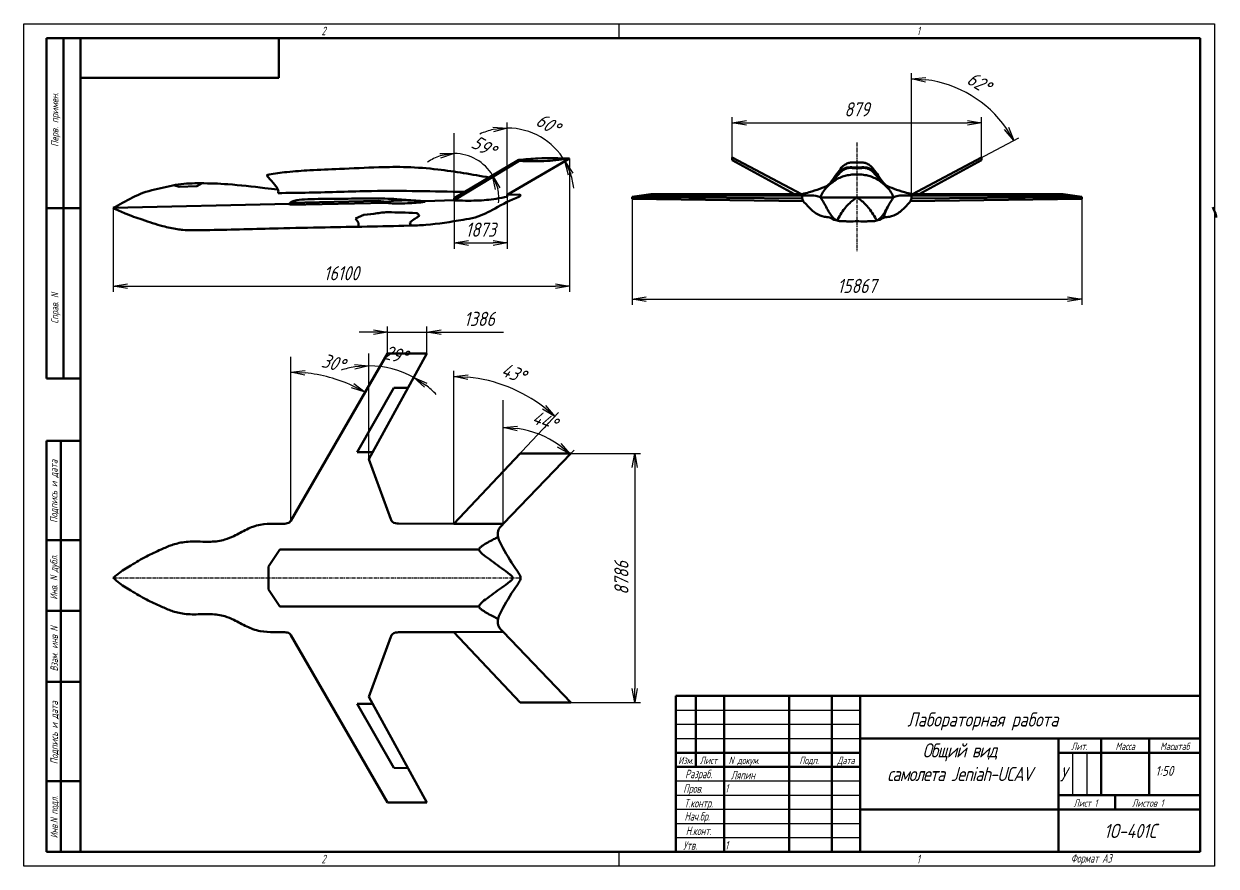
# Model space of a CAD drawing. Header units: millimetres. Extents: x 0 to 1932156, y -475559 to 1027176.
# Drawn here: x 5975.8 to 6396.4, y 34982.3 to 35279.3 of the extents above; entities that cross this region are included whole.
import ezdxf
from ezdxf.enums import TextEntityAlignment as Align

# ---------------------------------------------------------------- set-up
doc = ezdxf.new("R2010")
doc.units = ezdxf.units.MM
doc.linetypes.add('CENTER', pattern=[2, 1.25, -0.25, 0.25, -0.25])
for name, color, linetype, lineweight in [('_axes (Оси)', 6, 'CENTER', 30), ('_basic (Основной)', 4, 'Continuous', 60), ('_contour (Тонкий)', 7, 'Continuous', 30), ('_remote (Тонкий)', 9, 'Continuous', 30), ('_text (Надписи)', 2, 'Continuous', 30)]:
    doc.layers.add(name, color=color, linetype=linetype, lineweight=lineweight)
doc.styles.add('ESKD', font='eskd.shx', dxfattribs={"oblique": 15, "height": 5})
doc.dimstyles.new('ESKD', dxfattribs={"dimtxt": 5, "dimasz": 5, "dimexe": 2, "dimexo": 0, "dimgap": 2, "dimtad": 1, "dimtoh": 1, "dimzin": 12, "dimdsep": 46, "dimtxsty": 'ESKD', "dimblk1": 'OPEN', "dimblk2": 'OPEN', "dimsah": 1, "dimcen": 5, "dimclrd": 256, "dimclre": 256, "dimclrt": 2, "dimadec": 0, "dimazin": 0, "dimtfac": 1, "dimtmove": 0, "dimatfit": 3, "dimldrblk": 'OPEN', "dimfxl": 1, "dimtolj": 1, "dimtzin": 12, "dimlwd": -1, "dimlwe": -1, "dimarcsym": 0})

# ---------------------------------------------------------------- blocks, each defined once
blk = doc.blocks.new('_OPEN')
at = {"color": 0, "linetype": 'ByBlock'}
for p, q in [((-1, 0.167), (0, 0)), ((0, 0), (-1, -0.167)), ((0, 0), (-1, 0))]:
    blk.add_line(p, q, dxfattribs=at)
blk = doc.blocks.new('*D295')
at = {"layer": '_contour (Тонкий)', "transparency": 33554687}
for p, q in [((6168.3, 35231.82), (6168.3, 35184.79)), ((6007.3, 35214.38), (6007.3, 35184.79)), ((6012.3, 35186.79), (6163.3, 35186.79))]:
    blk.add_line(p, q, dxfattribs=at)
at = {"layer": 'Defpoints', "color": 0, "transparency": 33554687}
for p in [(6168.3, 35231.82), (6007.3, 35214.38), (6168.3, 35186.79)]:
    blk.add_point(p, dxfattribs=at)
at = {"layer": '_contour (Тонкий)', "transparency": 33554687, "xscale": 5, "yscale": 5, "zscale": 5, "rotation": 180}
blk.add_blockref('_OPEN', (6007.3, 35186.79), dxfattribs=at)
at = {"layer": '_contour (Тонкий)', "transparency": 33554687, "xscale": 5, "yscale": 5, "zscale": 5}
blk.add_blockref('_OPEN', (6168.3, 35186.79), dxfattribs=at)
at = {"layer": '_contour (Тонкий)', "color": 2, "transparency": 33554687, "insert": (6087.8, 35191.39), "char_height": 5, "attachment_point": 5, "style": 'ESKD'}
blk.add_mtext('\\A1;16100', dxfattribs=at)
blk = doc.blocks.new('*D298')
at = {"layer": '_contour (Тонкий)', "transparency": 33554687}
for p, q in [((6127.57, 35217.04), (6127.57, 35200.04)), ((6146.31, 35218.35), (6146.31, 35200.04)), ((6132.57, 35202.04), (6141.31, 35202.04))]:
    blk.add_line(p, q, dxfattribs=at)
at = {"layer": 'Defpoints', "color": 0, "transparency": 33554687}
for p in [(6127.57, 35217.04), (6146.31, 35218.35), (6146.31, 35202.04)]:
    blk.add_point(p, dxfattribs=at)
at = {"layer": '_contour (Тонкий)', "transparency": 33554687, "xscale": 5, "yscale": 5, "zscale": 5, "rotation": 180}
blk.add_blockref('_OPEN', (6127.57, 35202.04), dxfattribs=at)
at = {"layer": '_contour (Тонкий)', "transparency": 33554687, "xscale": 5, "yscale": 5, "zscale": 5}
blk.add_blockref('_OPEN', (6146.31, 35202.04), dxfattribs=at)
at = {"layer": '_contour (Тонкий)', "color": 2, "transparency": 33554687, "insert": (6136.94, 35206.75), "char_height": 5, "attachment_point": 5, "style": 'ESKD'}
blk.add_mtext('\\A1;1873', dxfattribs=at)
blk = doc.blocks.new('*D312')
at = {"layer": '_contour (Тонкий)', "transparency": 33554687}
for p, q in [((6190.3, 35217.63), (6190.3, 35180.22)), ((6348.97, 35217.63), (6348.97, 35180.22)), ((6195.3, 35182.22), (6343.97, 35182.22))]:
    blk.add_line(p, q, dxfattribs=at)
at = {"layer": 'Defpoints', "color": 0, "transparency": 33554687}
for p in [(6190.3, 35217.63), (6348.97, 35217.63), (6348.97, 35182.22)]:
    blk.add_point(p, dxfattribs=at)
at = {"layer": '_contour (Тонкий)', "transparency": 33554687, "xscale": 5, "yscale": 5, "zscale": 5, "rotation": 180}
blk.add_blockref('_OPEN', (6190.3, 35182.22), dxfattribs=at)
at = {"layer": '_contour (Тонкий)', "transparency": 33554687, "xscale": 5, "yscale": 5, "zscale": 5}
blk.add_blockref('_OPEN', (6348.97, 35182.22), dxfattribs=at)
at = {"layer": '_contour (Тонкий)', "color": 2, "transparency": 33554687, "insert": (6269.64, 35186.9), "char_height": 5, "attachment_point": 5, "style": 'ESKD'}
blk.add_mtext('\\A1;15867', dxfattribs=at)
blk = doc.blocks.new('*D315')
at = {"layer": '_contour (Тонкий)', "transparency": 33554687}
for p, q in [((6168.75, 35127.86), (6193.25, 35127.86)), ((6191.25, 35122.86), (6191.25, 35044.99)), ((6168.75, 35039.99), (6193.25, 35039.99))]:
    blk.add_line(p, q, dxfattribs=at)
at = {"layer": 'Defpoints', "color": 0, "transparency": 33554687}
for p in [(6168.75, 35127.86), (6168.75, 35039.99), (6191.25, 35039.99)]:
    blk.add_point(p, dxfattribs=at)
at = {"layer": '_contour (Тонкий)', "transparency": 33554687, "xscale": 5, "yscale": 5, "zscale": 5}
for p, rotation in [((6191.25, 35127.86), 90), ((6191.25, 35039.99), 270)]:
    blk.add_blockref('_OPEN', p, dxfattribs=dict(at, rotation=rotation))
at = {"layer": '_contour (Тонкий)', "color": 2, "transparency": 33554687, "insert": (6186.57, 35083.93), "char_height": 5, "attachment_point": 5, "rotation": 90, "style": 'ESKD'}
blk.add_mtext('\\A1;8786', dxfattribs=at)
blk = doc.blocks.new('*D318')
at = {"layer": '_contour (Тонкий)', "transparency": 33554687}
for p, q in [((6099.09, 35170.58), (6094.09, 35170.58)), ((6104.09, 35163.08), (6104.09, 35172.58)), ((6104.09, 35170.58), (6117.95, 35170.58)), ((6117.95, 35163.08), (6117.95, 35172.58)), ((6122.95, 35170.58), (6145, 35170.58))]:
    blk.add_line(p, q, dxfattribs=at)
at = {"layer": 'Defpoints', "color": 0, "transparency": 33554687}
for p in [(6117.95, 35170.58), (6104.09, 35163.08), (6117.95, 35163.08)]:
    blk.add_point(p, dxfattribs=at)
at = {"layer": '_contour (Тонкий)', "transparency": 33554687, "xscale": 5, "yscale": 5, "zscale": 5}
blk.add_blockref('_OPEN', (6104.09, 35170.58), dxfattribs=at)
at = {"layer": '_contour (Тонкий)', "transparency": 33554687, "xscale": 5, "yscale": 5, "zscale": 5, "rotation": 180}
blk.add_blockref('_OPEN', (6117.95, 35170.58), dxfattribs=at)
at = {"layer": '_contour (Тонкий)', "color": 2, "transparency": 33554687, "insert": (6136.48, 35175.28), "char_height": 5, "attachment_point": 5, "style": 'ESKD'}
blk.add_mtext('\\A1;1386', dxfattribs=at)
blk = doc.blocks.new('*D319')
at = {"layer": '_contour (Тонкий)', "transparency": 33554687}
for p, q in [((6127.58, 35218.63), (6127.58, 35235.59)), ((6128.26, 35218.25), (6142.85, 35226.89))]:
    blk.add_line(p, q, dxfattribs=at)
for start, end in [(108.2726, 126.5453), (30.646, 90), (354.1007, 12.3733)]:
    blk.add_arc((6127.58, 35217.84), 15.74, start, end, dxfattribs=at)
at = {"layer": '_contour (Тонкий)', "transparency": 33554687, "xscale": 5, "yscale": 5, "zscale": 5}
for p, rotation in [((6127.58, 35233.59), 9.13632201867267), ((6141.12, 35225.87), 111.5096560559234)]:
    blk.add_blockref('_OPEN', p, dxfattribs=dict(at, rotation=rotation))
at = {"layer": '_contour (Тонкий)', "color": 2, "transparency": 33554687, "insert": (6137.98, 35236.1), "char_height": 5, "attachment_point": 5, "rotation": 330.323, "style": 'ESKD'}
blk.add_mtext('\\A1;59%%d', dxfattribs=at)
blk = doc.blocks.new('*D320')
at = {"layer": '_contour (Тонкий)', "transparency": 33554687}
for p, q in [((6146.31, 35220.18), (6146.31, 35244.56)), ((6147.33, 35219.6), (6168.39, 35231.87))]:
    blk.add_line(p, q, dxfattribs=at)
for start, end in [(102.1844, 114.3688), (30.2249, 90), (5.8561, 18.0405)]:
    blk.add_arc((6146.31, 35219), 23.56, start, end, dxfattribs=at)
at = {"layer": '_contour (Тонкий)', "transparency": 33554687, "xscale": 5, "yscale": 5, "zscale": 5}
for p, rotation in [((6146.31, 35242.56), 6.092197182976633), ((6166.66, 35230.86), 114.1326863469128)]:
    blk.add_blockref('_OPEN', p, dxfattribs=dict(at, rotation=rotation))
at = {"layer": '_contour (Тонкий)', "color": 2, "transparency": 33554687, "insert": (6160.67, 35244), "char_height": 5, "attachment_point": 5, "rotation": 330.1124, "style": 'ESKD'}
blk.add_mtext('\\A1;60%%d', dxfattribs=at)
blk = doc.blocks.new('*D321')
at = {"layer": '_contour (Тонкий)', "transparency": 33554687}
for p, q in [((6069.98, 35106.7), (6069.98, 35158.46)), ((6071.29, 35106.35), (6097.2, 35151.15))]:
    blk.add_line(p, q, dxfattribs=at)
blk.add_arc((6069.98, 35104.08), 52.38, 65.4351, 84.5284, dxfattribs=at)
at = {"layer": '_contour (Тонкий)', "transparency": 33554687, "xscale": 5, "yscale": 5, "zscale": 5}
for p, rotation in [((6069.98, 35156.46), 177.2641927663991), ((6096.2, 35149.42), 332.6992771616618)]:
    blk.add_blockref('_OPEN', p, dxfattribs=dict(at, rotation=rotation))
at = {"layer": '_contour (Тонкий)', "color": 2, "transparency": 33554687, "insert": (6084.92, 35159.78), "char_height": 5, "attachment_point": 5, "rotation": 344.9817, "style": 'ESKD'}
blk.add_mtext('\\A1;30%%d', dxfattribs=at)
blk = doc.blocks.new('*D322')
at = {"layer": '_contour (Тонкий)', "transparency": 33554687}
for p, q in [((6097.51, 35127.47), (6097.51, 35160.72)), ((6098.31, 35127.26), (6114.3, 35156.42))]:
    blk.add_line(p, q, dxfattribs=at)
for start, end in [(98.7166, 107.4331), (61.2482, 90), (43.8151, 52.5316)]:
    blk.add_arc((6097.51, 35125.82), 32.9, start, end, dxfattribs=at)
at = {"layer": '_contour (Тонкий)', "transparency": 33554687, "xscale": 5, "yscale": 5, "zscale": 5}
for p, rotation in [((6097.51, 35158.72), 4.35828310995081), ((6113.34, 35154.66), 146.8899205638725)]:
    blk.add_blockref('_OPEN', p, dxfattribs=dict(at, rotation=rotation))
at = {"layer": '_contour (Тонкий)', "color": 2, "transparency": 33554687, "insert": (6106.97, 35162.69), "char_height": 5, "attachment_point": 5, "rotation": 345.6241, "style": 'ESKD'}
blk.add_mtext('\\A1;29%%d', dxfattribs=at)
blk = doc.blocks.new('*D323')
at = {"layer": '_contour (Тонкий)', "transparency": 33554687}
for p, q in [((6127.43, 35105.61), (6127.43, 35156.96)), ((6129.2, 35104.91), (6164.39, 35142.3))]:
    blk.add_line(p, q, dxfattribs=at)
blk.add_arc((6127.43, 35103.02), 51.94, 52.2611, 84.4824, dxfattribs=at)
at = {"layer": '_contour (Тонкий)', "transparency": 33554687, "xscale": 5, "yscale": 5, "zscale": 5}
for p, rotation in [((6127.43, 35154.96), 177.2412162404071), ((6163.02, 35140.85), 319.5022836391869)]:
    blk.add_blockref('_OPEN', p, dxfattribs=dict(at, rotation=rotation))
at = {"layer": '_contour (Тонкий)', "color": 2, "transparency": 33554687, "insert": (6148.52, 35156.22), "char_height": 5, "attachment_point": 5, "rotation": 338.3717, "style": 'ESKD'}
blk.add_mtext('\\A1;43%%d', dxfattribs=at)
blk = doc.blocks.new('*D324')
at = {"layer": '_contour (Тонкий)', "transparency": 33554687}
for p, q in [((6144.9, 35104.67), (6144.9, 35139.03)), ((6146.07, 35104.19), (6169.85, 35129))]:
    blk.add_line(p, q, dxfattribs=at)
blk.add_arc((6144.9, 35102.96), 34.07, 54.64, 81.5832, dxfattribs=at)
at = {"layer": '_contour (Тонкий)', "transparency": 33554687, "xscale": 5, "yscale": 5, "zscale": 5}
for p, rotation in [((6144.9, 35137.03), 175.7916156680211), ((6168.46, 35127.56), 320.4316411084169)]:
    blk.add_blockref('_OPEN', p, dxfattribs=dict(at, rotation=rotation))
at = {"layer": '_contour (Тонкий)', "color": 2, "transparency": 33554687, "insert": (6159.52, 35139.37), "char_height": 5, "attachment_point": 5, "rotation": 338.1116, "style": 'ESKD'}
blk.add_mtext('\\A1;44%%d', dxfattribs=at)
blk = doc.blocks.new('*D327')
at = {"layer": '_contour (Тонкий)', "transparency": 33554687}
for p, q in [((6288.93, 35221.19), (6288.93, 35261.92)), ((6290.74, 35220.1), (6326.74, 35239.14))]:
    blk.add_line(p, q, dxfattribs=at)
blk.add_arc((6288.93, 35219.15), 40.76, 34.8957, 82.9679, dxfattribs=at)
at = {"layer": '_contour (Тонкий)', "transparency": 33554687, "xscale": 5, "yscale": 5, "zscale": 5}
for p, rotation in [((6288.93, 35259.92), 176.4839578622731), ((6324.97, 35238.2), 301.3796184760592)]:
    blk.add_blockref('_OPEN', p, dxfattribs=dict(at, rotation=rotation))
at = {"layer": '_contour (Тонкий)', "color": 2, "transparency": 33554687, "insert": (6312.69, 35258.58), "char_height": 5, "attachment_point": 5, "rotation": 328.9318, "style": 'ESKD'}
blk.add_mtext('\\A1;62%%d', dxfattribs=at)
blk = doc.blocks.new('*D388')
at = {"layer": '_contour (Тонкий)', "transparency": 33554687}
for p, q in [((6225.69, 35232.19), (6225.69, 35246.45)), ((6313.59, 35232.19), (6313.59, 35246.45)), ((6230.69, 35244.45), (6308.59, 35244.45))]:
    blk.add_line(p, q, dxfattribs=at)
at = {"layer": 'Defpoints', "color": 0, "transparency": 33554687}
for p in [(6313.59, 35244.45), (6225.69, 35232.19), (6313.59, 35232.19)]:
    blk.add_point(p, dxfattribs=at)
at = {"layer": '_contour (Тонкий)', "transparency": 33554687, "xscale": 5, "yscale": 5, "zscale": 5, "rotation": 180}
blk.add_blockref('_OPEN', (6225.69, 35244.45), dxfattribs=at)
at = {"layer": '_contour (Тонкий)', "transparency": 33554687, "xscale": 5, "yscale": 5, "zscale": 5}
blk.add_blockref('_OPEN', (6313.59, 35244.45), dxfattribs=at)
at = {"layer": '_contour (Тонкий)', "color": 2, "transparency": 33554687, "insert": (6269.64, 35249.16), "char_height": 5, "attachment_point": 5, "style": 'ESKD'}
blk.add_mtext('\\A1;879', dxfattribs=at)

msp = doc.modelspace()

# ---------------------------------------------------------------- linework, layer by layer
at = {"layer": '_axes (Оси)', "transparency": 33554687}
for p, q in [((6269.639, 35237.434), (6269.639, 35199.174)), ((6007.3, 35083.926), (6150.992, 35083.926))]:
    msp.add_line(p, q, dxfattribs=at)
at = {"layer": '_basic (Основной)', "transparency": 33554687}
for p, q in [((5983.775, 35274.311), (5995.775, 35274.311)), ((5983.775, 35154.311), (5983.775, 35274.311)), ((5989.775, 35274.311), (5989.775, 35154.311)), ((5995.775, 34987.311), (5995.775, 35274.311)), ((5995.775, 35274.311), (6390.775, 35274.311)), ((6065.775, 35260.311), (6065.775, 35274.311)), ((6390.775, 35274.311), (6390.775, 34987.311)), ((5995.775, 35260.311), (6065.775, 35260.311)), ((6225.689, 35232.186), (6250.045, 35219.31)), ((6225.689, 35232.186), (6225.689, 35231.212)), ((6313.59, 35232.186), (6289.234, 35219.31)), ((6313.59, 35232.186), (6313.59, 35231.212)), ((6150.533, 35230.968), (6127.575, 35217.101)), ((6127.579, 35217.845), (6150.362, 35231.343)), ((6168.303, 35231.817), (6146.294, 35218.995)), ((6150.533, 35230.968), (6150.324, 35231.321)), ((6225.689, 35231.212), (6247.644, 35219.308)), ((6313.59, 35231.212), (6291.634, 35219.308)), ((6028.632, 35222.374), (6030.534, 35221.89)), ((6030.534, 35221.89), (6036.818, 35222.035)), ((6036.818, 35222.035), (6038.717, 35223.102)), ((6007.3, 35214.38), (6069.444, 35215.817)), ((6069.577, 35215.524), (6069.444, 35215.817)), ((6069.577, 35215.524), (6103.783, 35216.2)), ((6069.755, 35216.19), (6100.715, 35216.931)), ((6100.715, 35216.931), (6103.727, 35216.606)), ((6103.727, 35216.606), (6103.783, 35216.2)), ((6117.33, 35216.731), (6107.368, 35217.526)), ((6117.33, 35216.731), (6127.575, 35217.101)), ((6117.33, 35216.731), (6117.335, 35216.504)), ((6127.579, 35217.845), (6127.575, 35217.101)), ((6150.72, 35219.097), (6146.294, 35218.995)), ((6146.294, 35218.995), (6146.309, 35218.349)), ((6196.941, 35219.266), (6190.304, 35218.293)), ((6196.799, 35218.804), (6190.304, 35218.293)), ((6190.304, 35218.293), (6190.304, 35217.63)), ((6196.897, 35218.161), (6190.304, 35217.63)), ((6250.706, 35216.769), (6190.304, 35217.63)), ((6250.345, 35218.78), (6196.799, 35218.804)), ((6250.345, 35217.763), (6196.897, 35218.161)), ((6250.345, 35219.31), (6196.941, 35219.266)), ((6250.345, 35218.78), (6250.338, 35217.763)), ((6250.345, 35218.78), (6250.345, 35219.31)), ((6250.706, 35216.769), (6250.345, 35217.763)), ((6288.573, 35216.769), (6288.933, 35217.763)), ((6288.573, 35216.769), (6348.974, 35217.63)), ((6288.933, 35219.31), (6342.338, 35219.266)), ((6288.933, 35218.78), (6288.934, 35219.31)), ((6288.933, 35218.78), (6342.479, 35218.804)), ((6288.933, 35218.78), (6288.941, 35217.763)), ((6288.933, 35217.763), (6342.382, 35218.161)), ((6342.338, 35219.266), (6348.974, 35218.293)), ((6342.382, 35218.161), (6348.974, 35217.63)), ((6342.479, 35218.804), (6348.974, 35218.293)), ((6348.974, 35218.293), (6348.974, 35217.63)), ((5983.775, 35214.311), (5995.775, 35214.311)), ((6095.753, 35211.912), (6092.82, 35210.658)), ((6092.82, 35210.658), (6093.799, 35209.129)), ((6093.799, 35209.129), (6093.823, 35207.772)), ((6111.93, 35209.218), (6112.322, 35208.175)), ((6069.979, 35104.08), (6104.091, 35163.075)), ((6117.954, 35163.075), (6097.514, 35125.821)), ((6104.091, 35163.075), (6117.954, 35163.075)), ((5983.775, 35154.311), (5995.775, 35154.311)), ((6106.323, 35150.931), (6093.335, 35128.298)), ((6111.311, 35150.968), (6106.323, 35150.931)), ((5995.775, 35132.311), (5983.775, 35132.311)), ((5983.775, 34987.311), (5983.775, 35132.311)), ((5988.775, 35132.311), (5988.775, 34987.311)), ((6093.335, 35128.298), (6098.874, 35128.298)), ((6127.425, 35103.017), (6150.798, 35127.857)), ((6168.75, 35127.857), (6144.895, 35102.962)), ((6150.798, 35127.857), (6168.75, 35127.857)), ((6097.514, 35125.821), (6105.178, 35104.668)), ((6107.967, 35103.079), (6127.425, 35103.017)), ((6127.425, 35103.017), (6144.895, 35102.962)), ((5983.775, 35097.311), (5995.775, 35097.311)), ((6062.059, 35087.988), (6066.091, 35093.939)), ((6066.091, 35093.939), (6136.313, 35093.955)), ((6062.059, 35083.926), (6062.059, 35087.988)), ((6062.059, 35083.926), (6062.059, 35083.926)), ((6062.059, 35083.926), (6062.059, 35079.864)), ((6062.059, 35083.926), (6062.059, 35083.926)), ((6062.059, 35079.864), (6066.091, 35073.912)), ((5995.775, 35072.311), (5983.775, 35072.311)), ((6066.091, 35073.912), (6136.313, 35073.896)), ((6107.967, 35064.773), (6127.425, 35064.834)), ((6127.425, 35064.834), (6144.895, 35064.889)), ((6127.425, 35064.834), (6150.798, 35039.994)), ((6168.75, 35039.994), (6144.895, 35064.889)), ((6069.979, 35063.772), (6104.091, 35004.776)), ((6097.514, 35042.03), (6105.178, 35063.183)), ((5983.775, 35047.311), (5995.775, 35047.311)), ((6106.323, 35016.92), (6093.335, 35039.553)), ((6093.335, 35039.553), (6098.874, 35039.553)), ((6117.954, 35004.776), (6097.514, 35042.03)), ((6150.798, 35039.994), (6168.75, 35039.994)), ((6270.775, 34987.311), (6270.775, 35042.311)), ((6111.311, 35016.883), (6106.323, 35016.92)), ((5995.775, 35012.311), (5983.775, 35012.311)), ((6104.091, 35004.776), (6117.954, 35004.776)), ((5983.775, 34987.311), (5995.775, 34987.311)), ((6390.775, 34987.311), (5995.775, 34987.311))]:
    msp.add_line(p, q, dxfattribs=at)
at = {"layer": '_basic (Основной)', "linetype": 'Continuous', "transparency": 33554687}
for p, q in [((6205.775, 35042.311), (6390.775, 35042.311)), ((6205.775, 34987.311), (6205.775, 35042.311)), ((6212.775, 35017.311), (6212.775, 35042.311)), ((6222.775, 35042.311), (6222.775, 34987.311)), ((6245.775, 34987.311), (6245.775, 35042.311)), ((6260.775, 35042.311), (6260.775, 34987.311)), ((6390.775, 35027.311), (6270.775, 35027.311)), ((6340.775, 35027.311), (6340.775, 34987.311)), ((6355.775, 35027.311), (6355.775, 35007.311)), ((6372.775, 35007.311), (6372.775, 35027.311)), ((6270.775, 35022.311), (6205.775, 35022.311)), ((6340.775, 35022.311), (6390.775, 35022.311)), ((6205.775, 35017.311), (6270.775, 35017.311)), ((6390.775, 35007.311), (6340.775, 35007.311)), ((6360.775, 35002.311), (6360.775, 35007.311)), ((6270.775, 35002.311), (6390.775, 35002.311))]:
    msp.add_line(p, q, dxfattribs=at)
at = {"layer": '_basic (Основной)', "transparency": 33554687}
for points, start_tangent, end_tangent in [([(6065.439, 35219.649), (6065.559, 35220.224), (6065.41, 35220.917), (6064.275, 35222.588), (6062.031, 35225.185), (6061.726, 35225.517), (6061.528, 35225.851), (6061.841, 35226.049), (6062.284, 35226.165), (6068.56, 35227.052), (6076.628, 35227.684), (6087.096, 35228.138), (6100.995, 35228.735), (6110.88, 35228.794), (6121.797, 35227.966), (6139.959, 35225.12)], (0.0038824, 0.0129931), (0.0131361, -0.0023244)), ([(6150.324, 35231.321), (6157.103, 35231.846), (6168.303, 35231.817)], (0.0132861, 0.0012299), (0.0133457, -0.0003648)), ([(6168.303, 35231.817), (6160.446, 35230.982), (6150.533, 35230.968)], (-0.013242, -0.0017185), (-0.0133541, 0.0003692)), ([(6250.345, 35219.31), (6252.821, 35219.95), (6256.56, 35221.148), (6259.545, 35222.598), (6261.668, 35225.17), (6263.453, 35227.595), (6265.183, 35229.491), (6266.466, 35230.16), (6267.694, 35230.411), (6268.921, 35230.439), (6269.639, 35230.439)], (0.0129679, 0.0032103), (0.0133294, 0.0000283)), ([(6269.639, 35228.427), (6268.028, 35228.476), (6267.052, 35228.49), (6266.154, 35228.37), (6265.34, 35228.059), (6264.159, 35227.232), (6262.679, 35225.689), (6261.773, 35224.692), (6260.939, 35223.745), (6260.242, 35222.814)], (-0.0133276, 0.000363), (-0.0077906, -0.0108349)), ([(6269.639, 35228.68), (6268.24, 35228.716), (6266.409, 35228.662), (6265.17, 35228.285), (6264.434, 35227.819), (6262.89, 35226.33), (6261.169, 35224.454)], (-0.0133156, 0.0003241), (-0.0089894, -0.0098227)), ([(6288.933, 35219.31), (6286.457, 35219.95), (6282.719, 35221.148), (6279.734, 35222.598), (6277.611, 35225.17), (6275.825, 35227.595), (6274.095, 35229.491), (6272.812, 35230.16), (6271.585, 35230.411), (6270.357, 35230.439), (6269.639, 35230.439)], (-0.0129679, 0.0032103), (-0.0133294, 0.0000283)), ([(6269.639, 35228.68), (6271.039, 35228.716), (6272.87, 35228.662), (6274.109, 35228.285), (6274.845, 35227.819), (6276.389, 35226.33), (6278.11, 35224.454)], (0.0133156, 0.0003241), (0.0089894, -0.0098227)), ([(6269.639, 35228.427), (6271.25, 35228.476), (6272.226, 35228.49), (6273.125, 35228.37), (6273.938, 35228.059), (6275.12, 35227.232), (6276.599, 35225.689), (6277.505, 35224.692), (6278.34, 35223.745), (6279.036, 35222.814)], (0.0133276, 0.000363), (0.0077906, -0.0108349)), ([(6256.819, 35218.141), (6257.125, 35219), (6258.304, 35220.92), (6260.631, 35223.138), (6262.711, 35224.628), (6264.573, 35225.433), (6266.309, 35225.916), (6268.367, 35226.167), (6269.639, 35226.167)], (0.0041658, 0.012681), (0.0133352, -0.000237)), ([(6282.46, 35218.141), (6282.154, 35219), (6280.974, 35220.92), (6278.647, 35223.138), (6276.568, 35224.628), (6274.706, 35225.433), (6272.97, 35225.916), (6270.911, 35226.167), (6269.639, 35226.167)], (-0.0041658, 0.012681), (-0.0133352, -0.000237)), ([(6007.3, 35214.38), (6010.608, 35216.172), (6017.799, 35219.686), (6026.272, 35221.874), (6030.285, 35222.669), (6038.103, 35223.106), (6047.7, 35222.755), (6060.755, 35221.424), (6065.41, 35220.917)], (0.0117188, 0.0063305), (0.0132554, -0.001425)), ([(6065.439, 35219.649), (6076.377, 35219.795), (6098.453, 35220.357), (6131.271, 35220.032)], (0.0133328, 0.0001322), (0.0133342, -0.0003008)), ([(6007.3, 35214.38), (6011.528, 35212.454), (6017.527, 35210.272), (6024.842, 35207.978), (6029.897, 35206.916), (6031.905, 35206.646), (6034.945, 35206.52), (6041.353, 35206.592), (6065.435, 35207.178), (6082.058, 35207.56), (6111.702, 35208.157), (6117.528, 35208.419), (6130.759, 35210.235), (6134.992, 35211.076), (6141.984, 35214.216), (6150.376, 35218.345), (6150.878, 35218.676), (6150.937, 35218.911), (6150.72, 35219.097)], (0.01205, -0.0057322), (-0.0135278, 0.0072665)), ([(6069.444, 35215.817), (6069.843, 35216.277), (6071.102, 35216.907), (6074.77, 35217.409), (6084.335, 35217.608)], (0.008266, 0.0106274), (0.0133499, 0.0000935)), ([(6107.368, 35217.526), (6103.126, 35217.697), (6093.707, 35217.699), (6084.335, 35217.608)], (-0.0133206, 0.0006221), (-0.0133315, -0.000116)), ([(6103.727, 35216.606), (6106.987, 35216.978), (6111.196, 35217.076), (6117.33, 35216.731)], (0.0132272, 0.0017433), (0.0132996, -0.0009726)), ([(6103.783, 35216.2), (6105.229, 35216.057), (6107.542, 35215.958), (6111.052, 35216.039), (6117.335, 35216.504)], (0.0132582, -0.001435), (0.0132868, 0.0011419)), ([(6146.309, 35218.349), (6142.363, 35217.628), (6135.554, 35216.999), (6127.575, 35217.042)], (-0.013087, -0.0025685), (-0.0133349, 0.0003429)), ([(6250.345, 35218.78), (6252.361, 35218.774), (6255.135, 35218.648), (6256.819, 35218.141)], (0.0132973, -0.00014), (0.012649, -0.004504)), ([(6259.959, 35211.082), (6258.179, 35211.301), (6255.254, 35212.476), (6252.188, 35215.169), (6250.706, 35216.769)], (-0.0133063, 0.0011376), (-0.0089963, 0.0098108)), ([(6256.819, 35218.141), (6258.501, 35215.283), (6260.991, 35211.242), (6261.88, 35210.421), (6262.609, 35209.942)], (0.0069415, -0.0113492), (0.0113635, -0.0070096)), ([(6256.819, 35218.141), (6259.213, 35218.108), (6265.192, 35218.126), (6269.639, 35218.126)], (0.0133319, -0.0002212), (0.0133332, -0.0000284)), ([(6269.639, 35218.126), (6268.295, 35217.172), (6265.331, 35214.181), (6262.609, 35209.942)], (-0.0110256, -0.0075085), (-0.0067163, -0.0115509)), ([(6282.46, 35218.141), (6280.065, 35218.108), (6274.086, 35218.126), (6269.639, 35218.126)], (-0.0133319, -0.0002212), (-0.0133332, -0.0000284)), ([(6269.639, 35218.126), (6270.983, 35217.172), (6273.948, 35214.181), (6276.67, 35209.942)], (0.0110256, -0.0075085), (0.0067163, -0.0115509)), ([(6282.46, 35218.141), (6280.777, 35215.283), (6278.287, 35211.242), (6277.398, 35210.421), (6276.67, 35209.942)], (-0.0069415, -0.0113492), (-0.0113635, -0.0070096)), ([(6279.319, 35211.082), (6281.1, 35211.301), (6284.024, 35212.476), (6287.091, 35215.169), (6288.573, 35216.769)], (0.0133063, 0.0011376), (0.0089963, 0.0098108)), ([(6288.933, 35218.78), (6286.918, 35218.774), (6284.143, 35218.648), (6282.46, 35218.141)], (-0.0132973, -0.00014), (-0.012649, -0.004504)), ([(6111.93, 35209.218), (6113.418, 35210.398), (6114.682, 35211.204), (6115.026, 35211.445), (6115.179, 35211.565), (6115.113, 35211.874), (6114.633, 35212.484), (6114.145, 35212.57), (6104.208, 35212.864), (6102.668, 35212.829), (6100.364, 35212.504), (6095.753, 35211.912)], (0.0100724, 0.008702), (-0.0132496, -0.0014776)), ([(6279.319, 35211.082), (6279.3, 35211.547), (6279.523, 35212.472), (6280.468, 35214.704)], (-0.0011485, 0.0133668), (0.0055144, 0.0120654)), ([(6396.33, 35211.02), (6396.35, 35211.485), (6396.127, 35212.41), (6395.182, 35214.641)], (0.0011485, 0.0133668), (-0.0055144, 0.0120654)), ([(6269.639, 35209.717), (6266.929, 35209.662), (6265.343, 35209.689), (6263.922, 35209.744), (6262.228, 35210.044), (6259.959, 35211.082)], (-0.0133294, -0.000434), (-0.0118265, 0.0063984)), ([(6269.639, 35209.717), (6272.35, 35209.662), (6273.935, 35209.689), (6275.356, 35209.744), (6277.051, 35210.044), (6279.319, 35211.082)], (0.0133294, -0.000434), (0.0118265, 0.0063984)), ([(6007.3, 35083.926), (6008.917, 35085.298), (6013.566, 35088.375), (6019, 35091.527), (6024.179, 35093.971), (6027.951, 35095.548), (6030.013, 35096.127), (6032.346, 35096.562), (6038.018, 35096.726), (6041.726, 35096.708), (6046.714, 35097.452), (6049.807, 35098.719), (6054.446, 35101.056), (6056.562, 35101.997), (6059.185, 35102.667), (6063.986, 35103.066), (6066.669, 35103.03), (6067.881, 35103.066), (6068.695, 35103.193), (6069.455, 35103.518), (6069.979, 35104.08)], (0.010033, 0.0088034), (0.0083522, 0.0107027)), ([(6105.178, 35104.668), (6105.876, 35103.644), (6107.967, 35103.079)], (0.0065296, -0.0123915), (0.0145778, -0.0010825)), ([(6144.895, 35102.962), (6144.159, 35102.221), (6143.327, 35101.086), (6143.025, 35100.065), (6143.1, 35098.363), (6144.745, 35094.542), (6149.894, 35086.29), (6150.82, 35084.683), (6150.992, 35083.926)], (-0.0095213, -0.009285), (0.0024035, -0.0132154)), ([(6143.097, 35098.377), (6141.467, 35097.564), (6139.433, 35096.48), (6137.684, 35095.395), (6136.81, 35094.691), (6136.43, 35094.311), (6136.315, 35094.007), (6136.582, 35093.341), (6138.597, 35091.533), (6144.304, 35087.366), (6147.251, 35085.178), (6147.992, 35084.436), (6148.192, 35084.138), (6148.231, 35083.926)], (-0.011963, -0.0058985), (0.0014632, -0.0134765)), ([(6007.3, 35083.926), (6008.917, 35082.554), (6013.566, 35079.476), (6019, 35076.324), (6024.179, 35073.88), (6027.951, 35072.303), (6030.013, 35071.724), (6032.346, 35071.289), (6038.018, 35071.125), (6041.726, 35071.143), (6046.714, 35070.399), (6049.807, 35069.132), (6054.446, 35066.795), (6056.562, 35065.854), (6059.185, 35065.184), (6063.986, 35064.786), (6066.669, 35064.821), (6067.881, 35064.785), (6068.695, 35064.659), (6069.455, 35064.333), (6069.979, 35063.772)], (0.010033, -0.0088034), (0.0083522, -0.0107027)), ([(6143.097, 35069.474), (6141.467, 35070.287), (6139.433, 35071.372), (6137.684, 35072.456), (6136.81, 35073.16), (6136.43, 35073.54), (6136.315, 35073.845), (6136.582, 35074.511), (6138.597, 35076.318), (6144.304, 35080.485), (6147.251, 35082.673), (6147.992, 35083.415), (6148.192, 35083.713), (6148.231, 35083.926)], (-0.011963, 0.0058985), (0.0014632, 0.0134765)), ([(6144.895, 35064.889), (6144.159, 35065.63), (6143.327, 35066.765), (6143.025, 35067.786), (6143.1, 35069.489), (6144.745, 35073.309), (6149.894, 35081.561), (6150.82, 35083.168), (6150.992, 35083.926)], (-0.0095213, 0.009285), (0.0024035, 0.0132154)), ([(6105.178, 35063.183), (6105.876, 35064.207), (6107.967, 35064.773)], (0.0065296, 0.0123915), (0.0145778, 0.0010825))]:
    msp.add_spline(points, degree=3, dxfattribs=dict(at, start_tangent=start_tangent, end_tangent=end_tangent))
at = {"layer": '_contour (Тонкий)', "transparency": 33554687}
for p, q in [((5975.775, 34982.311), (5975.775, 35279.311)), ((5975.775, 35279.311), (6395.775, 35279.311)), ((6185.775, 35274.311), (6185.775, 35279.311)), ((6395.775, 35279.311), (6395.775, 34982.311)), ((6127.579, 35217.845), (6127.579, 35240.82)), ((6146.309, 35219.003), (6146.309, 35244.176)), ((6288.933, 35219.31), (6288.933, 35242.708)), ((6069.979, 35104.08), (6069.979, 35161.932)), ((6097.514, 35125.821), (6097.514, 35163.114)), ((6144.895, 35102.962), (6144.895, 35146.568)), ((6127.425, 35103.017), (6127.425, 35143.022)), ((6185.775, 34982.311), (6185.775, 34987.311)), ((6395.775, 34982.311), (5975.775, 34982.311))]:
    msp.add_line(p, q, dxfattribs=at)
at = {"layer": '_remote (Тонкий)', "linetype": 'Continuous', "transparency": 33554687}
for p, q in [((6205.775, 35037.311), (6270.775, 35037.311)), ((6270.775, 35032.311), (6205.775, 35032.311)), ((6205.775, 35027.311), (6270.775, 35027.311)), ((6270.775, 35012.311), (6205.775, 35012.311)), ((6205.775, 35007.311), (6270.775, 35007.311)), ((6270.775, 35002.311), (6205.775, 35002.311)), ((6205.775, 34997.311), (6270.775, 34997.311)), ((6270.775, 34992.311), (6205.775, 34992.311))]:
    msp.add_line(p, q, dxfattribs=at)
at = {"layer": '_remote (Тонкий)', "transparency": 33554687}
for p, q in [((6345.775, 35007.311), (6345.775, 35022.311)), ((6350.775, 35022.311), (6350.775, 35007.311))]:
    msp.add_line(p, q, dxfattribs=at)

# ---------------------------------------------------------------- texts
at = {"layer": '_basic (Основной)', "color": 30, "transparency": 33554687, "style": 'ESKD', "oblique": 15}
msp.add_text('Лабораторная работа', height=5, dxfattribs=at).set_placement((6287.401, 35031.525))
at = {"layer": '_contour (Тонкий)', "color": 2, "transparency": 33554687, "insert": (6270.775, 35025.635), "char_height": 5, "attachment_point": 1, "style": 'ESKD'}
msp.add_mtext_dynamic_manual_height_columns('\\pxqc;{\\T0.9;Общий вид\\Pсамолета Jeniah-UCAV}', width=70.09073, gutter_width=12.5, heights=[25.222], dxfattribs=at)
at = {"layer": '_text (Надписи)', "transparency": 33554687, "style": 'ESKD', "oblique": 15, "width": 0.8}
for s, height, p in [('2', 3, (6080.775, 35275.311)), ('1', 3, (6290.775, 35275.311)), ('N докум.', 2.6, (6224.408, 35018.298)), ('Ляпин', 3, (6225.175, 35012.914)), ('1', 3, (6223.145, 35008.257)), ('1', 3, (6223.145, 34988.189)), ('2', 3, (6080.775, 34983.311)), ('1', 3, (6290.775, 34983.311)), ('Формат А3', 3, (6345.087, 34983.554))]:
    msp.add_text(s, height=height, dxfattribs=at).set_placement(p)
at = {"layer": '_text (Надписи)', "transparency": 33554687, "style": 'ESKD', "oblique": 15}
for s, p in [('Перв. примен.', (5987.979, 35245.506)), ('Подпись и дата', (5987.649, 35114.459)), ('Подпись и дата', (5987.782, 35029.35))]:
    msp.add_text(s, height=2.6, rotation=90, dxfattribs=at).set_placement(p, align=Align.CENTER)
at = {"layer": '_text (Надписи)', "transparency": 33554687, "style": 'ESKD', "oblique": 15, "width": 0.8}
for s, p in [('Справ. N', (5987.976, 35179.002)), ('Инв. N дубл.', (5987.642, 35084.206)), ('Взам. инв N', (5987.768, 35058.889)), ('Инв.N подл.', (5987.76, 34999.607))]:
    msp.add_text(s, height=2.6, rotation=90, dxfattribs=at).set_placement(p, align=Align.CENTER)
for s, height, p in [('Лит.', 2.6, (6348.065, 35023.268)), ('Масса', 2.6, (6364.288, 35023.268)), ('Масштаб', 2.6, (6381.786, 35023.268)), ('Изм.', 2.6, (6209.275, 35018.311)), ('Лист', 2.6, (6217.275, 35018.311)), ('Подп.', 2.6, (6252.775, 35018.311)), ('Дата', 2.6, (6265.775, 35018.311)), ('Разраб.', 3, (6213.775, 35013.311)), ('Пров.', 3, (6211.775, 35008.168)), ('Т.контр.', 3, (6213.775, 35003.026)), ('Лист 1', 2.6, (6350.262, 35003.239)), ('Листов 1', 2.6, (6372.236, 35003.239)), ('Hач.бр.', 3, (6213.275, 34998.383)), ('H.конт.', 3, (6213.775, 34993.24)), ('Утв.', 3, (6210.775, 34988.097))]:
    msp.add_text(s, height=height, dxfattribs=at).set_placement(p, align=Align.CENTER)
at = {"layer": '_text (Надписи)', "transparency": 33554687, "attachment_point": 1, "style": 'ESKD'}
for s, heights, insert, char_height in [('1:50', [3.5], (6374.931, 35017.654), 3.5), ('У', [0], (6341.203, 35017.196), 5)]:
    msp.add_mtext_dynamic_manual_height_columns(s, width=10.69599, gutter_width=25, heights=heights, dxfattribs=dict(at, insert=insert, char_height=char_height))
at = {"layer": '_text (Надписи)', "transparency": 33554687, "insert": (6340.775, 34997.228), "char_height": 5, "width": 50.53786, "attachment_point": 1, "line_spacing_factor": 0.857143, "style": 'ESKD'}
msp.add_mtext('\\pxqc;1О-401С', dxfattribs=at)

# ---------------------------------------------------------------- dimensions: what is measured, and where the dimension line sits
at = {"layer": '_contour (Тонкий)', "transparency": 33554687}
for base, center, p1, p2, picture, middle in [((6315.904, 35249.718), (6288.933, 35219.151), (6288.933, 35221.189), (6290.735, 35220.104), '*D327', (6312.69, 35258.582)), ((6161.403, 35237.088), (6146.309, 35219.003), (6146.309, 35220.181), (6147.327, 35219.596), '*D320', (6160.673, 35243.996)), ((6137.608, 35229.981), (6127.579, 35217.845), (6128.256, 35218.246), (6127.579, 35218.632), '*D319', (6137.984, 35236.103)), ((6108.316, 35156.895), (6097.514, 35125.821), (6097.514, 35127.466), (6098.306, 35127.263), '*D322', (6106.965, 35162.694)), ((6087.914, 35153.29), (6069.979, 35104.08), (6071.29, 35106.347), (6069.979, 35106.698), '*D321', (6084.924, 35159.783)), ((6152.478, 35148.517), (6127.425, 35103.017), (6129.205, 35104.909), (6127.425, 35105.614), '*D323', (6148.522, 35156.225)), ((6161.507, 35132.705), (6144.895, 35102.962), (6144.895, 35104.665), (6146.074, 35104.192), '*D324', (6159.522, 35139.368))]:
    dim = msp.add_angular_dim_3p(base=base, center=center, p1=p1, p2=p2, dimstyle='ESKD', dxfattribs=at)
    dim.commit()
    dim.dimension.update_dxf_attribs({"geometry": picture, "text_midpoint": middle})
for base, p1, p2, text, picture, middle in [((6313.59, 35244.455), (6225.689, 35232.186), (6313.59, 35232.186), '879', '*D388', (6269.639, 35249.162)), ((6168.303, 35186.79), (6007.3, 35214.38), (6168.303, 35231.817), '16100', '*D295', (6087.801, 35191.394)), ((6146.309, 35202.042), (6127.575, 35217.042), (6146.309, 35218.349), '1873', '*D298', (6136.942, 35206.749)), ((6348.974, 35182.221), (6190.304, 35217.63), (6348.974, 35217.63), '15867', '*D312', (6269.639, 35186.902)), ((6117.954, 35170.575), (6104.091, 35163.075), (6117.954, 35163.075), '1386', '*D318', (6136.478, 35175.283))]:
    dim = msp.add_linear_dim(base=base, p1=p1, p2=p2, text=text, dimstyle='ESKD', dxfattribs=at)
    dim.commit()
    dim.dimension.update_dxf_attribs({"geometry": picture, "text_midpoint": middle})
dim = msp.add_linear_dim(base=(6191.25, 35039.994), p1=(6168.75, 35127.857), p2=(6168.75, 35039.994), angle=90, text='8786', dimstyle='ESKD', dxfattribs=at)
dim.commit()
dim.dimension.update_dxf_attribs({"geometry": '*D315', "text_midpoint": (6186.569, 35083.926)})

doc.saveas('drawing.dxf')
